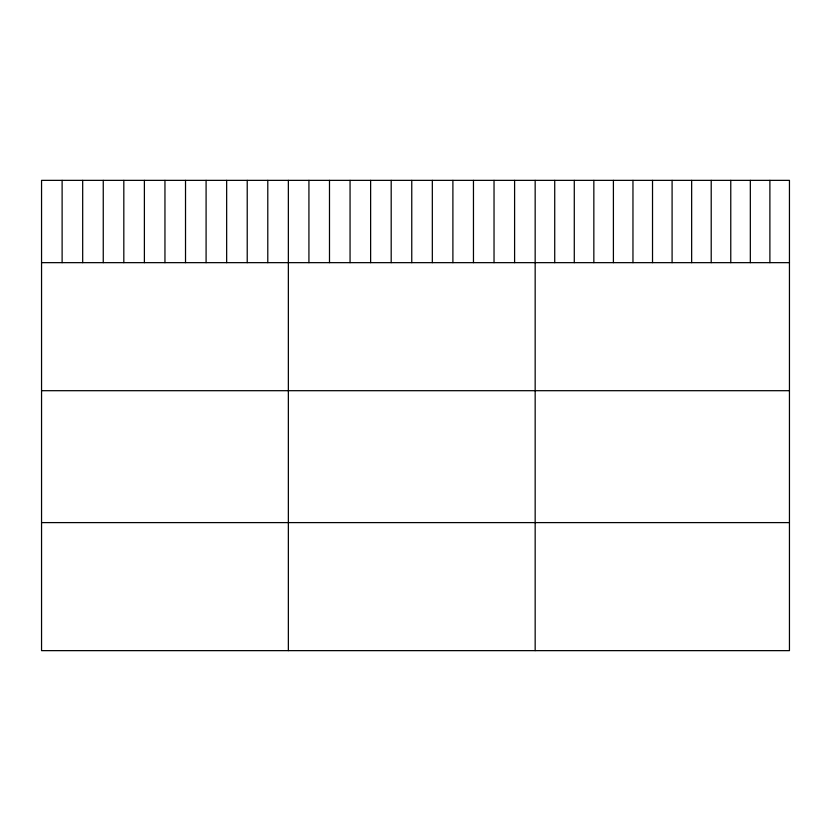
<?xml version="1.0" encoding="UTF-8"?>
<svg xmlns="http://www.w3.org/2000/svg" width="831" height="831" viewBox="0 0 831 831"><rect width="100%" height="100%" fill="white"/><g stroke="black" fill="none" stroke-linecap="round" stroke-linejoin="round"><path stroke-width="1.25" d="M789.45 262.658L789.45 650.642L41.55 650.642L41.55 180.358L789.45 180.358L789.45 262.658L41.55 262.658M41.55 390.695L789.45 390.695M41.55 522.606L789.45 522.606M769.89 180.358L769.89 262.658M750.331 180.358L750.331 262.658M730.771 180.358L730.771 262.658M711.211 180.358L711.211 262.658M691.652 180.358L691.652 262.658M672.092 180.358L672.092 262.658M652.522 180.358L652.522 262.658M632.962 180.358L632.962 262.658M613.403 180.358L613.403 262.658M593.843 180.358L593.843 262.658M574.283 180.358L574.283 262.658M554.724 180.358L554.724 262.658M535.164 180.358L535.164 650.642M514.597 180.358L514.597 262.658M494.03 180.358L494.03 262.658M473.462 180.358L473.462 262.658M452.895 180.358L452.895 262.658M432.328 180.358L432.328 262.658M411.76 180.358L411.76 262.658M391.193 180.358L391.193 262.658M370.626 180.358L370.626 262.658M350.059 180.358L350.059 262.658M329.492 180.358L329.492 262.658M308.924 180.358L308.924 262.658M288.357 180.358L288.357 650.642M267.79 180.358L267.79 262.658M247.223 180.358L247.223 262.658M226.655 180.358L226.655 262.658M206.088 180.358L206.088 262.658M185.521 180.358L185.521 262.658M164.954 180.358L164.954 262.658M144.386 180.358L144.386 262.658M123.819 180.358L123.819 262.658M103.252 180.358L103.252 262.658M82.684 180.358L82.684 262.658M62.117 180.358L62.117 262.658"/></g></svg>
